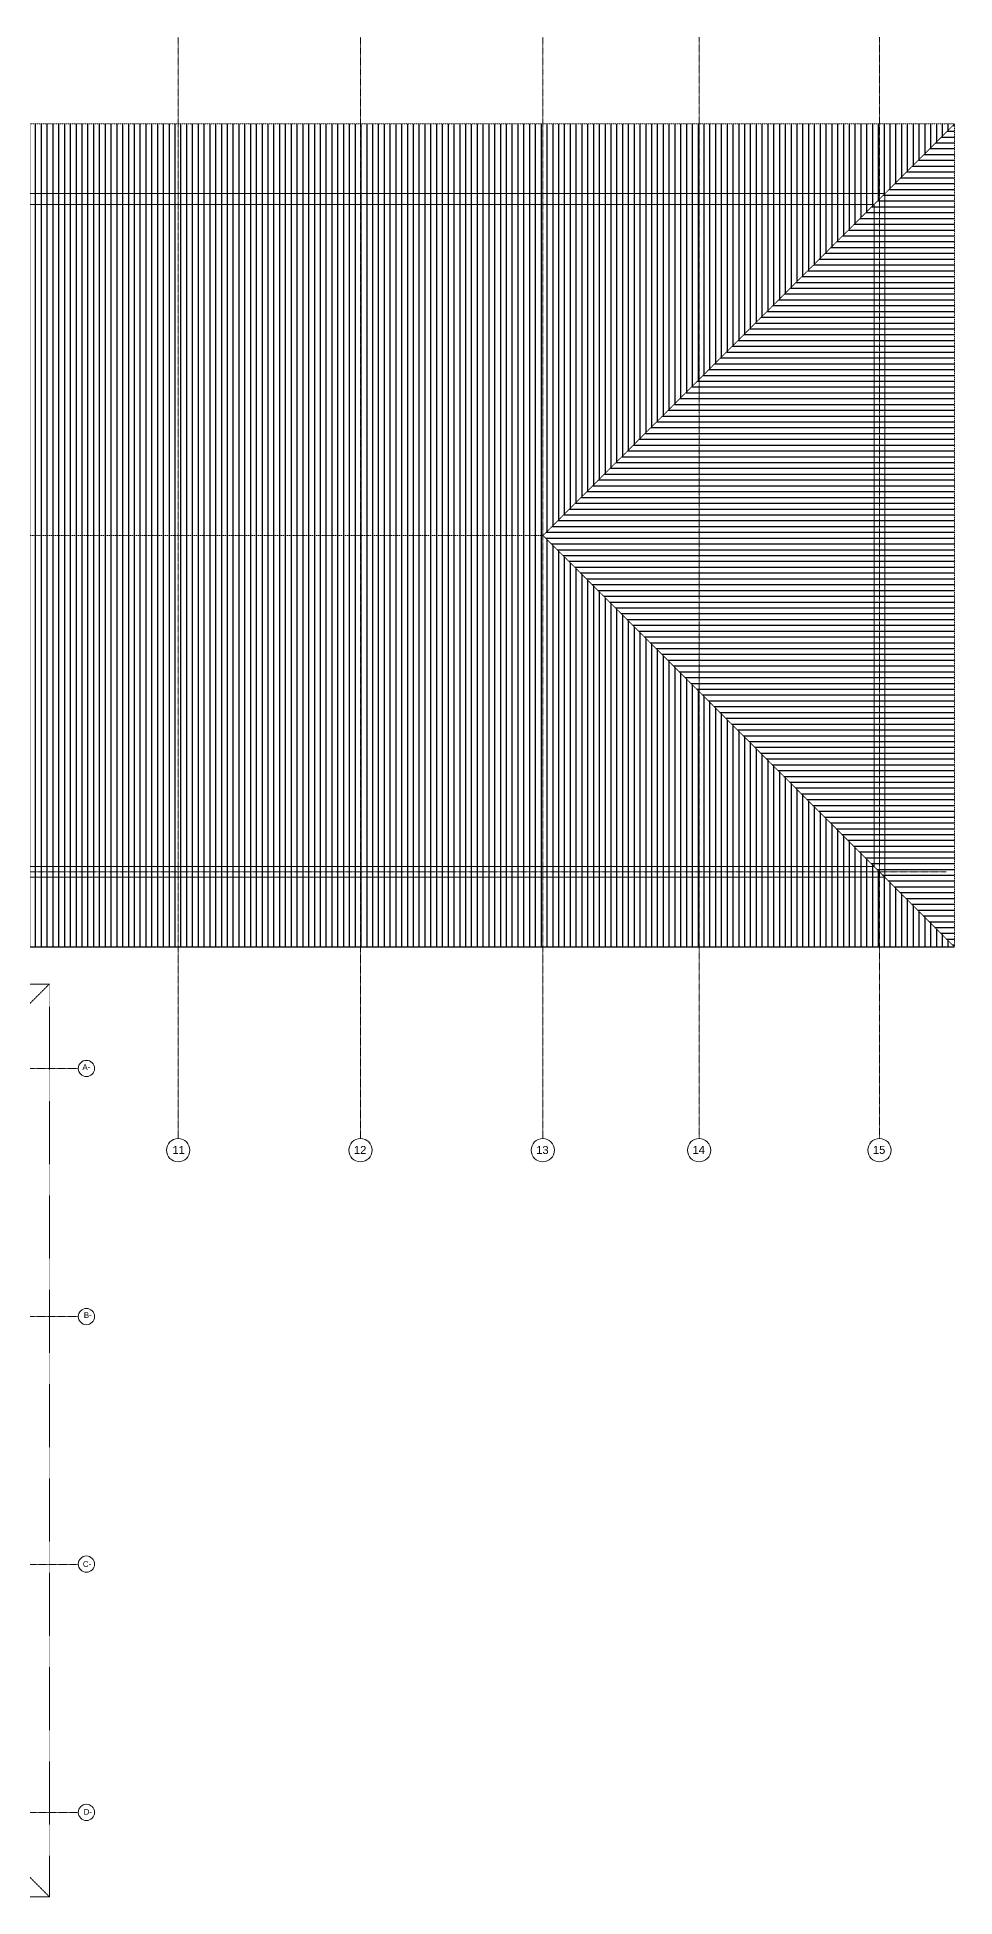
# Model space of a CAD drawing. Header units: millimetres. Extents: x 2659630 to 6742168, y -2425387 to -732288.
# Drawn here: x 4055396 to 4075127, y -1164042 to -1124047 of the extents above; entities that cross this region are included whole.
import ezdxf

# ---------------------------------------------------------------- set-up
doc = ezdxf.new("R2010")
doc.units = ezdxf.units.MM
for name, pattern in [('DASHED', [0.75, 0.5, -0.25]), ('Grid Line', [22.225, 12.7, -3.175, 3.175, -3.175]), ('Hidden', [7.14375, 4.7625, -2.38125])]:
    doc.linetypes.add(name, pattern=pattern)
for name, color, linetype, lineweight in [('A-GRID-MODE', 80, 'Continuous', 0), ('A-OVERHEAD LINE', 31, 'Continuous', 9), ('A-STRUCTURE ABOVE', 251, 'DASHED', 0), ('A-WALL', 113, 'Continuous', 9), ('S-GRID', 1, 'Continuous', 9), ('S-GRID-IDEN', 1, 'Continuous', 9)]:
    doc.layers.add(name, color=color, linetype=linetype, lineweight=lineweight)
doc.layers.add('A-LINE 08', color=8, linetype='Continuous')
doc.styles.add('Arial', font='arial.ttf', dxfattribs={"height": 123})

# ---------------------------------------------------------------- blocks, each defined once
blk = doc.blocks.new('Grid - M_Grid Head - Circle-24584-GROUND FLOOR PLAN-01')
at = {"layer": 'A-GRID-MODE'}
blk.add_circle((0, 0), 3.5, dxfattribs=at)

msp = doc.modelspace()

# ---------------------------------------------------------------- hatches: boundary and pattern name
at = {"layer": 'A-LINE 08'}
h = msp.add_hatch(dxfattribs=at)
h.set_pattern_fill('ANSI31', color=256, scale=1000, angle=315, style=0)
h.set_pattern_definition([(0, (3860487.59, -1238069.58), (0, 125), [])])
h.paths.add_polyline_path([(4075122.332, -1125916.95), (4066277.377, -1134766.946), (4075122.328, -1143616.945)])
h.paths.add_polyline_path([(4027067.377, -1134766.946), (4018212.332, -1125916.945), (4018212.328, -1143616.929), (4018217.393, -1143616.933)])
h = msp.add_hatch(dxfattribs=at)
h.set_pattern_fill('ANSI31', color=256, scale=1000, angle=45, style=0)
h.set_pattern_definition([(90, (3860487.59, -1238069.58), (-125, 0), [])])
h.paths.add_polyline_path([(4075127.377, -1125912.077), (4018217.377, -1125912.065), (4018217.377, -1125916.95), (4027067.368, -1134766.937), (4066277.377, -1134766.946)])
h.paths.add_polyline_path([(4066277.377, -1134766.946), (4027067.385, -1134766.937), (4018217.393, -1143612.061), (4075127.373, -1143612.073)])

# ---------------------------------------------------------------- linework, layer by layer
msp.add_line((4018212.284, -1143611.919), (4075122.284, -1143612.216), dxfattribs=at)
at = {"layer": 'A-OVERHEAD LINE', "linetype": 'Hidden'}
for p in [(4055657.368, -1144411.779), (4055657.368, -1164041.781)]:
    msp.add_line(p, (4045842.368, -1154226.78), dxfattribs=at)
msp.add_lwpolyline([(4055657.368, -1164041.781), (4028027.368, -1164041.781), (4028027.368, -1158706.781), (4023297.368, -1158706.781), (4023297.368, -1149746.781), (4028027.368, -1149746.781), (4028027.368, -1144411.779), (4055657.368, -1144411.779)], close=True, dxfattribs=at)
at = {"layer": 'A-STRUCTURE ABOVE', "color": 252, "linetype": 'Hidden', "ltscale": 0.005, "true_color": 0x939598}
for p, q in [((4018212.376, -1125911.923), (4075122.376, -1125912.22)), ((4066272.332, -1134762.172), (4075122.376, -1125912.22)), ((4075122.376, -1125912.22), (4075122.284, -1143612.216)), ((4066272.332, -1134762.172), (4027062.324, -1134761.967)), ((4066272.332, -1134762.172), (4075122.284, -1143612.216))]:
    msp.add_line(p, q, dxfattribs=at)
at = {"layer": 'A-WALL', "color": 1}
for p, q in [((4019712.368, -1127411.927), (4073622.365, -1127412.208)), ((4073622.292, -1142112.951), (4073622.365, -1127412.208)), ((4019942.367, -1127641.928), (4073392.364, -1127642.207)), ((4073392.293, -1141883.134), (4073392.364, -1127642.207))]:
    msp.add_line(p, q, dxfattribs=at)
at = {"layer": 'A-WALL'}
for p, q in [((4073622.292, -1142112.951), (4019712.294, -1142111.5)), ((4019942.295, -1141881.261), (4073392.293, -1141883.134))]:
    msp.add_line(p, q, dxfattribs=at)
at = {"layer": 'S-GRID', "linetype": 'Grid Line'}
for p, q in [((4058427.368, -1147734.744), (4058427.368, -1124047.094)), ((4062347.368, -1147734.744), (4062347.368, -1124047.094)), ((4066267.368, -1147734.744), (4066267.368, -1124047.094)), ((4069628.63, -1124047.094), (4069628.63, -1147734.744)), ((4073507.368, -1124047.094), (4073507.368, -1147734.744)), ((4016758.686, -1141996.937), (4074940.721, -1141996.937)), ((4022700.436, -1146226.779), (4056279.34, -1146226.779)), ((4022700.436, -1151561.781), (4056279.34, -1151561.781)), ((4056279.412, -1156891.781), (4022700.436, -1156891.781)), ((4056279.34, -1162226.781), (4022700.436, -1162226.781))]:
    msp.add_line(p, q, dxfattribs=at)
at = {"layer": 'S-GRID-IDEN'}
for centre in [(4058427.368, -1147984.744), (4062347.368, -1147984.744), (4066267.368, -1147984.744), (4069628.63, -1147984.744), (4073507.368, -1147984.744)]:
    msp.add_circle(centre, 250, dxfattribs=at)

# ---------------------------------------------------------------- block references
at = {"layer": 'A-GRID-MODE', "xscale": 49.99999999999998, "yscale": 49.99999999999998, "zscale": 49.99999999999998, "rotation": 180}
for p in [(4056454.34, -1146226.779), (4056454.34, -1156886.781), (4056454.34, -1162226.818)]:
    msp.add_blockref('Grid - M_Grid Head - Circle-24584-GROUND FLOOR PLAN-01', p, dxfattribs=at)

# ---------------------------------------------------------------- texts
at = {"layer": 'A-GRID-MODE', "style": 'Arial'}
for s, p in [('A-', (4056367.416, -1146256.964)), ('C-', (4056377.995, -1156946.87)), ('D-', (4056393.684, -1162274.966))]:
    msp.add_text(s, height=122.9416, dxfattribs=at).set_placement(p)
at = {"layer": 'S-GRID-IDEN', "style": 'Arial'}
for s, p in [('11', (4058302.563, -1148065.457)), ('12', (4062206.83, -1148065.457)), ('13', (4066125.95, -1148065.457)), ('14', (4069487.685, -1148062.877)), ('15', (4073366.424, -1148062.877))]:
    msp.add_text(s, height=172.1183, dxfattribs=at).set_placement(p)

# ---------------------------------------------------------------- next in the draw order: texts
at = {"layer": 'A-GRID-MODE', "insert": (4056483.729, -1151469.025), "char_height": 122.9416, "width": 114, "attachment_point": 2, "line_spacing_factor": 0.938532, "style": 'Arial', "bg_fill": 3, "box_fill_scale": 1.25, "bg_fill_color": 0, "bg_fill_transparency": 0}
msp.add_mtext('B-', dxfattribs=at)

# ---------------------------------------------------------------- next in the draw order: block references
at = {"layer": 'A-GRID-MODE', "xscale": 49.99999999999998, "yscale": 49.99999999999998, "zscale": 49.99999999999998, "rotation": 180}
msp.add_blockref('Grid - M_Grid Head - Circle-24584-GROUND FLOOR PLAN-01', (4056454.34, -1151561.781), dxfattribs=at)

doc.saveas('drawing.dxf')
